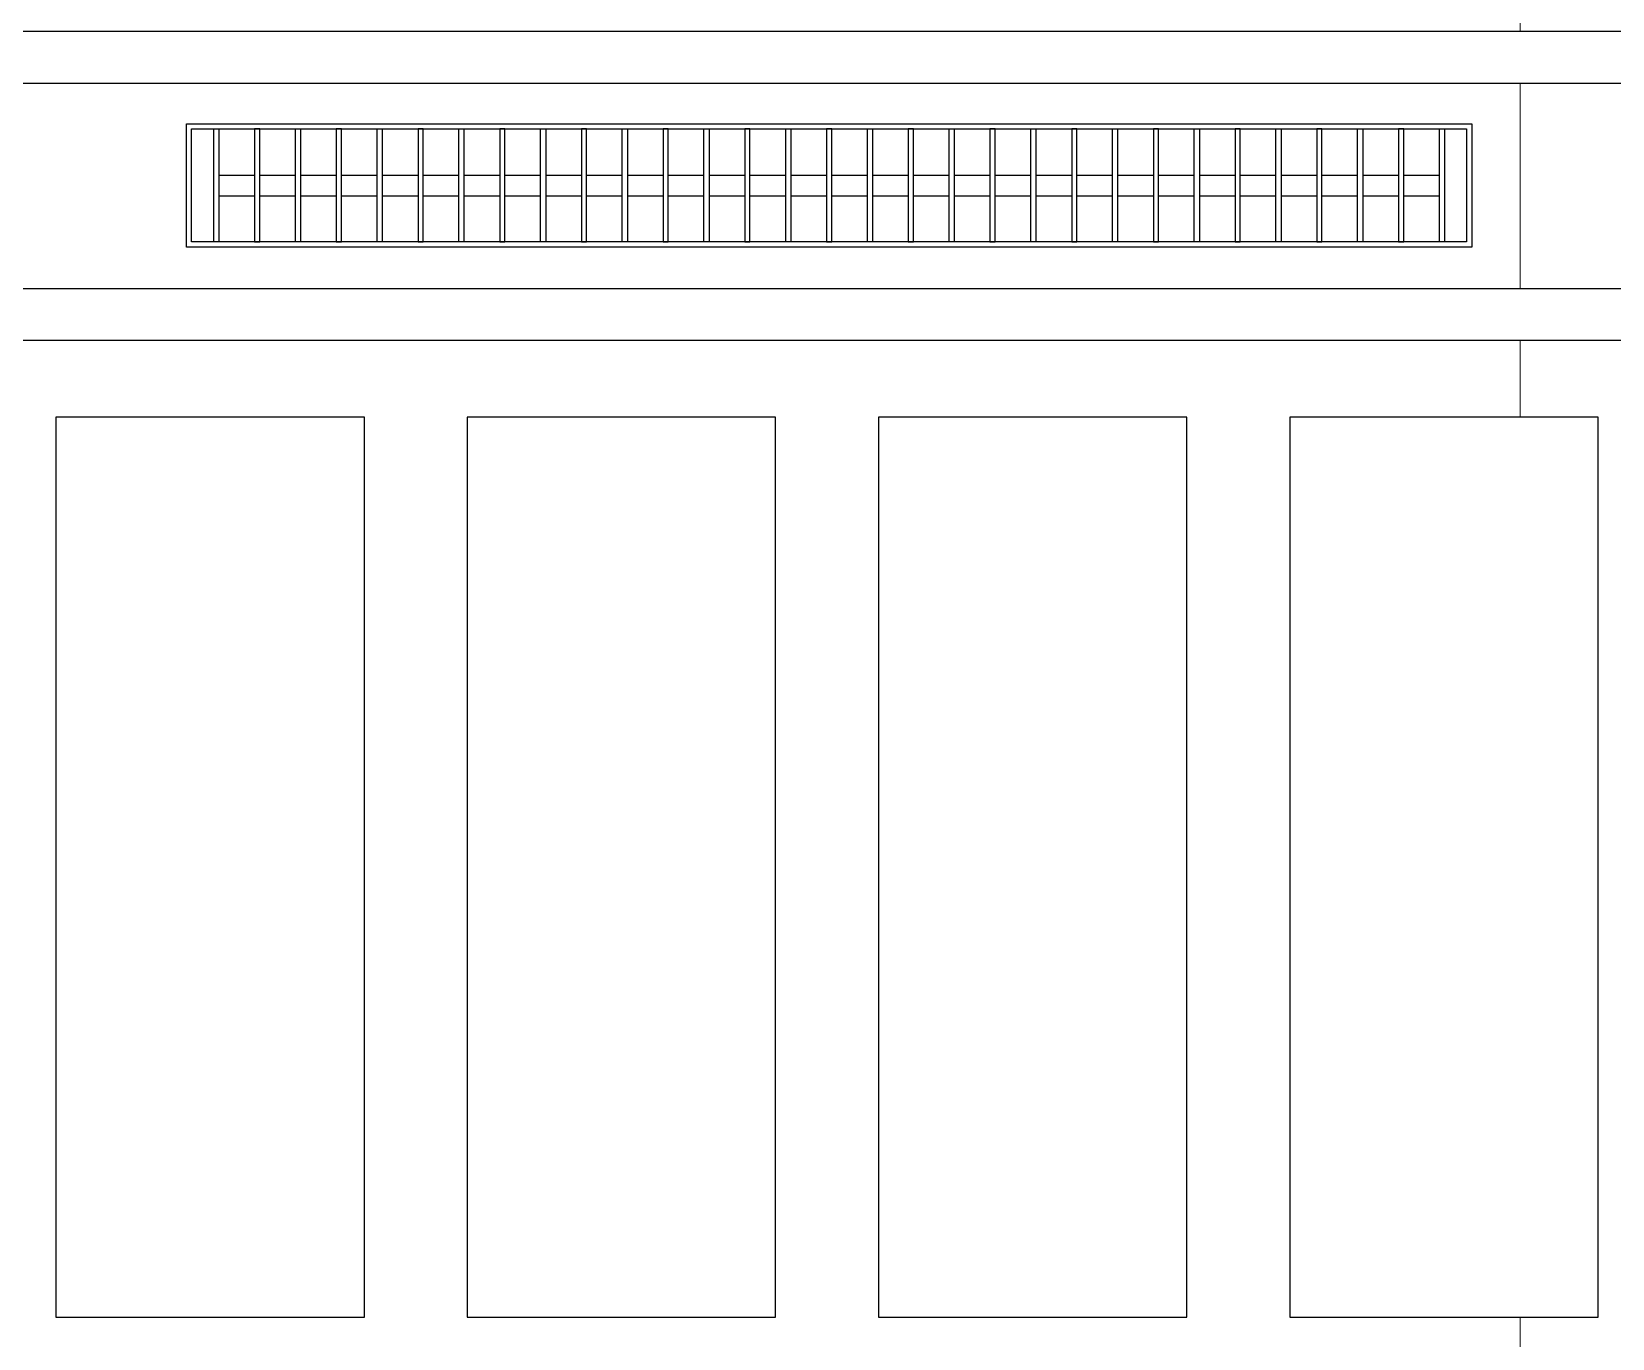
# Model space of a CAD drawing. Header units: millimetres. Extents: x -853432 to -773672, y -18171 to 22484.
# Drawn here: x -829456 to -827919, y -3692 to -2421 of the extents above; entities that cross this region are included whole.
import ezdxf
from ezdxf.xclip import XClip

# ---------------------------------------------------------------- set-up
doc = ezdxf.new("R2010")
doc.units = ezdxf.units.MM
doc.header["$XCLIPFRAME"] = 0
for name, color, linetype in [('000 - WIPEOUT', 250, 'Continuous'), ('001 - ASCESSORIES', 251, 'Continuous'), ('A04_TUBE SERIES', 2, 'Continuous'), ('A11_ALU.SOLID SHEET', 2, 'Continuous')]:
    doc.layers.add(name, color=color, linetype=linetype)
for name, color, linetype, lineweight in [('A-DOOR', 3, 'Continuous', 25), ('A-DOOR-E', 2, 'Continuous', 25), ('A-DOOR-OPNG', 2, 'Continuous', 9), ('G-ANNO-TEXT', 3, 'Continuous', 9)]:
    doc.layers.add(name, color=color, linetype=linetype, lineweight=lineweight)

# ---------------------------------------------------------------- blocks, each defined once
blk = doc.blocks.new('DPA_AC-SG-PI - A1_1200x1300 mm-9434757-4251-01 ENLARGED CONCOURSE LEVEL - REFLECTED CEILING PLAN - SHEET 2')
at = {"layer": 'A-DOOR'}
for p, q in [((-500, -5), (-500, 45)), ((-525, 20), (-475, 20))]:
    blk.add_line(p, q, dxfattribs=at)
for start, end in [(0, 180), (180, 360)]:
    blk.add_arc((-500, 70), 10, start, end, dxfattribs=at)
at = {"layer": 'A-DOOR-E'}
for p, q in [((504.5, 493.4), (-575, 11.1)), ((522.8, 452.3), (504.5, 493.4)), ((-556.6, -30), (522.8, 452.3)), ((-575, 11.1), (-556.6, -30))]:
    blk.add_line(p, q, dxfattribs=at)
at = {"layer": 'A-DOOR-OPNG'}
blk.add_arc((-500, 44.8), 1100, 0, 25.2558, dxfattribs=at)
blk = doc.blocks.new('*U1567')
at = {"color": 3}
for points in [[(-437.5, -3850), (437.5, -3850), (437.5, -4150), (-437.5, -4150)], [(-437.5, -4250), (437.5, -4250), (437.5, -4550), (-437.5, -4550)], [(-437.5, -4650), (437.5, -4650), (437.5, -4950), (-437.5, -4950)], [(-437.5, -5050), (437.5, -5050), (437.5, -5350), (-437.5, -5350)]]:
    blk.add_wipeout(points, dxfattribs=at).dxf.layer = '000 - WIPEOUT'
at = {"layer": 'A11_ALU.SOLID SHEET', "color": 0, "linetype": 'ByBlock'}
for points in [[(-437.5, -4150), (437.5, -4150), (437.5, -3850), (-437.5, -3850)], [(-437.5, -4550), (437.5, -4550), (437.5, -4250), (-437.5, -4250)], [(-437.5, -4950), (437.5, -4950), (437.5, -4650), (-437.5, -4650)], [(-437.5, -5350), (437.5, -5350), (437.5, -5050), (-437.5, -5050)]]:
    blk.add_lwpolyline(points, close=True, dxfattribs=at)
blk = doc.blocks.new('*U1697')
at = {"layer": 'A11_ALU.SOLID SHEET', "color": 0, "linetype": 'ByBlock', "rotation": 90}
blk.add_blockref('*U1567', (-88600, -6813), dxfattribs=at)
blk = doc.blocks.new('*U1107')
blk.add_attdef('EXTR.OVL-LENGTH_', (-25, -59.1), '', height=5)
blk.add_wipeout([(-25, 25), (25, -25), (25, 10722.5), (-25, 10722.5)]).dxf.layer = '000 - WIPEOUT'
at = {"layer": 'A04_TUBE SERIES', "color": 0}
blk.add_lwpolyline([(-25, 25), (25, -25), (25, 10722.5), (-25, 10722.5)], close=True, dxfattribs=at)
blk = doc.blocks.new('*U1117')
blk.add_attdef('EXTR.OVL-LENGTH_', (-25, -59.1), '', height=5)
blk.add_wipeout([(-25, 25), (25, -25), (25, 11022.5), (-25, 10972.5)]).dxf.layer = '000 - WIPEOUT'
at = {"layer": 'A04_TUBE SERIES', "color": 0}
blk.add_lwpolyline([(-25, 25), (25, -25), (25, 11022.5), (-25, 10972.5)], close=True, dxfattribs=at)
blk = doc.blocks.new('*U1351')
at = {"color": 1}
blk.add_wipeout([(625, -60), (-625, -60), (-625, 60), (625, 60)], dxfattribs=at).dxf.layer = '000 - WIPEOUT'
at = {"layer": '001 - ASCESSORIES', "color": 0}
blk.add_lwpolyline([(625, -60), (-625, -60), (-625, 60), (625, 60)], close=True, dxfattribs=at)
at = {"layer": '001 - ASCESSORIES'}
for points in [[(620, -55), (-620, -55), (-620, 55), (620, 55)], [(-593.5, -55), (-598.5, -55), (-598.5, 55), (-593.5, 55)], [(-558.8, -55), (-553.8, -55), (-553.8, 55), (-558.8, 55)], [(-514, -55), (-519, -55), (-519, 55), (-514, 55)], [(-479.3, -55), (-474.3, -55), (-474.3, 55), (-479.3, 55)], [(-434.6, -55), (-439.6, -55), (-439.6, 55), (-434.6, 55)], [(-399.8, -55), (-394.8, -55), (-394.8, 55), (-399.8, 55)], [(-355.1, -55), (-360.1, -55), (-360.1, 55), (-355.1, 55)], [(-320.4, -55), (-315.4, -55), (-315.4, 55), (-320.4, 55)], [(-275.6, -55), (-280.6, -55), (-280.6, 55), (-275.6, 55)], [(-240.9, -55), (-235.9, -55), (-235.9, 55), (-240.9, 55)], [(-196.2, -55), (-201.2, -55), (-201.2, 55), (-196.2, 55)], [(-161.4, -55), (-156.4, -55), (-156.4, 55), (-161.4, 55)], [(-116.7, -55), (-121.7, -55), (-121.7, 55), (-116.7, 55)], [(-82, -55), (-77, -55), (-77, 55), (-82, 55)], [(-37.2, -55), (-42.2, -55), (-42.2, 55), (-37.2, 55)], [(-2.5, -55), (2.5, -55), (2.5, 55), (-2.5, 55)], [(42.2, -55), (37.2, -55), (37.2, 55), (42.2, 55)], [(77, -55), (82, -55), (82, 55), (77, 55)], [(121.7, -55), (116.7, -55), (116.7, 55), (121.7, 55)], [(156.4, -55), (161.4, -55), (161.4, 55), (156.4, 55)], [(201.2, -55), (196.2, -55), (196.2, 55), (201.2, 55)], [(235.9, -55), (240.9, -55), (240.9, 55), (235.9, 55)], [(280.6, -55), (275.6, -55), (275.6, 55), (280.6, 55)], [(315.4, -55), (320.4, -55), (320.4, 55), (315.4, 55)], [(360.1, -55), (355.1, -55), (355.1, 55), (360.1, 55)], [(394.8, -55), (399.8, -55), (399.8, 55), (394.8, 55)], [(439.6, -55), (434.6, -55), (434.6, 55), (439.6, 55)], [(474.3, -55), (479.3, -55), (479.3, 55), (474.3, 55)], [(519, -55), (514, -55), (514, 55), (519, 55)], [(553.8, -55), (558.8, -55), (558.8, 55), (553.8, 55)], [(598.5, -55), (593.5, -55), (593.5, 55), (598.5, 55)]]:
    blk.add_lwpolyline(points, close=True, dxfattribs=at)
for points in [[(-593.5, 10), (-558.8, 10)], [(-553.8, 10), (-519, 10)], [(-514, 10), (-479.3, 10)], [(-474.3, 10), (-439.6, 10)], [(-434.6, 10), (-399.8, 10)], [(-394.8, 10), (-360.1, 10)], [(-355.1, 10), (-320.4, 10)], [(-315.4, 10), (-280.6, 10)], [(-275.6, 10), (-240.9, 10)], [(-235.9, 10), (-201.2, 10)], [(-196.2, 10), (-161.4, 10)], [(-156.4, 10), (-121.7, 10)], [(-116.7, 10), (-82, 10)], [(-77, 10), (-42.2, 10)], [(-37.2, 10), (-2.5, 10)], [(2.5, 10), (37.2, 10)], [(42.2, 10), (77, 10)], [(82, 10), (116.7, 10)], [(121.7, 10), (156.4, 10)], [(161.4, 10), (196.2, 10)], [(201.2, 10), (235.9, 10)], [(240.9, 10), (275.6, 10)], [(280.6, 10), (315.4, 10)], [(320.4, 10), (355.1, 10)], [(360.1, 10), (394.8, 10)], [(399.8, 10), (434.6, 10)], [(439.6, 10), (474.3, 10)], [(479.3, 10), (514, 10)], [(519, 10), (553.8, 10)], [(558.8, 10), (593.5, 10)], [(-593.5, -10), (-558.8, -10)], [(-553.8, -10), (-519, -10)], [(-514, -10), (-479.3, -10)], [(-474.3, -10), (-439.6, -10)], [(-434.6, -10), (-399.8, -10)], [(-394.8, -10), (-360.1, -10)], [(-355.1, -10), (-320.4, -10)], [(-315.4, -10), (-280.6, -10)], [(-275.6, -10), (-240.9, -10)], [(-235.9, -10), (-201.2, -10)], [(-196.2, -10), (-161.4, -10)], [(-156.4, -10), (-121.7, -10)], [(-116.7, -10), (-82, -10)], [(-77, -10), (-42.2, -10)], [(-37.2, -10), (-2.5, -10)], [(2.5, -10), (37.2, -10)], [(42.2, -10), (77, -10)], [(82, -10), (116.7, -10)], [(121.7, -10), (156.4, -10)], [(161.4, -10), (196.2, -10)], [(201.2, -10), (235.9, -10)], [(240.9, -10), (275.6, -10)], [(280.6, -10), (315.4, -10)], [(320.4, -10), (355.1, -10)], [(360.1, -10), (394.8, -10)], [(399.8, -10), (434.6, -10)], [(439.6, -10), (474.3, -10)], [(479.3, -10), (514, -10)], [(519, -10), (553.8, -10)], [(558.8, -10), (593.5, -10)]]:
    blk.add_lwpolyline(points, dxfattribs=at)
blk = doc.blocks.new('*U1696')
blk.add_blockref('*U1351', (-83998, -6150))
at = {"layer": 'A11_ALU.SOLID SHEET', "linetype": 'ByBlock', "rotation": 270}
for name, p in [('*U1107', (-92072, -6025.5)), ('*U1117', (-92322, -6275.5))]:
    blk.add_blockref(name, p, dxfattribs=at)

msp = doc.modelspace()

# ---------------------------------------------------------------- linework, layer by layer
at = {"layer": 'G-ANNO-TEXT', "color": 10}
msp.add_line((-828008.3, -1958.8), (-828008.3, -10961.5), dxfattribs=at)

# ---------------------------------------------------------------- block references
at = {"layer": 'A-DOOR-E'}
msp.add_blockref('DPA_AC-SG-PI - A1_1200x1300 mm-9434757-4251-01 ENLARGED CONCOURSE LEVEL - REFLECTED CEILING PLAN - SHEET 2', (-827780, -3921), dxfattribs=at)

# ---------------------------------------------------------------- next in the draw order: block references
at = {"layer": 'A11_ALU.SOLID SHEET'}
ref = msp.add_blockref('*U1697', (-744682.4, 3579), dxfattribs=at)
XClip(ref).set_block_clipping_path([(-104690.1238047112, -9620.0029952966), (-34092.6543255156, 14392.9971737705)])

# ---------------------------------------------------------------- next in the draw order: block references
ref = msp.add_blockref('*U1696', (-744682.4, 3579))
XClip(ref).set_block_clipping_path([(-104690.1238047112, -9620.0029952966), (-34092.6543255156, 14392.9971737705)])

doc.saveas('drawing.dxf')
